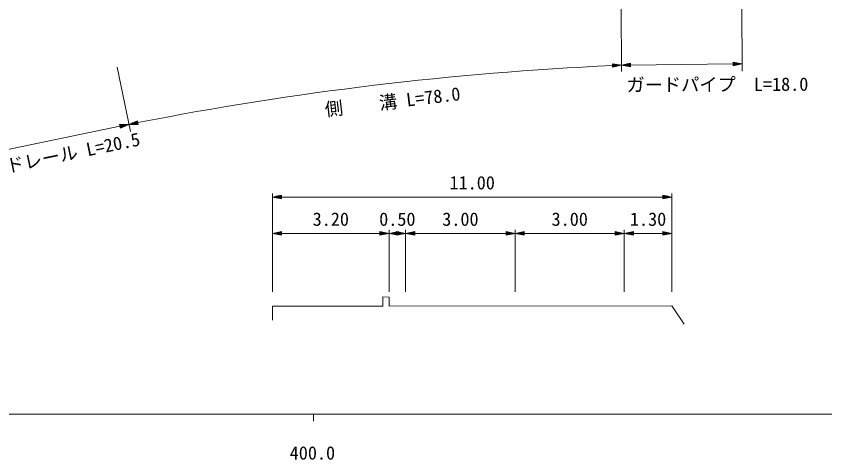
# Model space of a CAD drawing. Units: millimetres, scale not verified. Extents: x 40000 to 680000, y 20000 to 380000.
# Drawn here: x 427147 to 538242, y 198715 to 259619 of the extents above; entities that cross this region are included whole.
import ezdxf
from ezdxf.enums import TextEntityAlignment as Align

# ---------------------------------------------------------------- set-up
doc = ezdxf.new("R2010")
doc.units = ezdxf.units.MM
doc.header["$LTSCALE"] = 1000
for name, color, linetype, lineweight in [('M-BGD', 7, 'Continuous', 13), ('M-STR-HTXT', 7, 'Continuous', 13), ('M-TTL-BAND', 7, 'Continuous', 13)]:
    doc.layers.add(name, color=color, linetype=linetype, lineweight=lineweight)
doc.styles.add('ＭＳ ゴシック', font='')
doc.styles.get('ＭＳ ゴシック').set_extended_font_data('MS Gothic')

msp = doc.modelspace()

# ---------------------------------------------------------------- linework, layer by layer
at = {"layer": 'M-BGD'}
for p, q in [((462365, 221789), (462365, 235289)), ((462365, 234789), (463615, 235039)), ((462365, 234789), (463615, 234539)), ((462365, 234789), (463615, 234789)), ((463615, 234839), (462615, 234839)), ((463615, 234739), (462615, 234739)), ((462865, 234889), (463615, 234889)), ((462865, 234689), (463615, 234689)), ((463615, 234939), (463115, 234939)), ((463615, 234639), (463115, 234639)), ((463365, 234989), (463615, 234989)), ((463365, 234589), (463615, 234589)), ((463615, 234539), (463615, 235039)), ((463615, 234789), (478380, 234789)), ((478380, 234789), (480649, 234789)), ((480649, 234789), (495705, 234789)), ((495705, 234789), (510691, 234789)), ((510691, 234789), (515980, 234789)), ((517230, 234789), (515980, 235039)), ((515980, 235039), (515980, 234539)), ((516230, 234989), (515980, 234989)), ((515980, 234939), (516480, 234939)), ((516730, 234889), (515980, 234889)), ((515980, 234839), (516980, 234839)), ((517230, 234789), (515980, 234539)), ((517230, 234789), (515980, 234789)), ((515980, 234739), (516980, 234739)), ((516730, 234689), (515980, 234689)), ((515980, 234639), (516480, 234639)), ((516230, 234589), (515980, 234589)), ((517230, 221789), (517230, 235289)), ((462365, 229789), (463615, 230039)), ((463365, 229989), (463615, 229989)), ((463615, 229539), (463615, 230039)), ((478380, 229789), (477130, 230039)), ((477130, 230039), (477130, 229539)), ((477380, 229989), (477130, 229989)), ((478380, 221789), (478380, 230289)), ((478380, 229789), (479630, 230039)), ((479380, 229989), (479630, 229989)), ((480649, 229789), (479399, 230039)), ((479399, 230039), (479399, 229539)), ((479649, 229989), (479399, 229989)), ((479630, 229539), (479630, 230039)), ((480649, 221789), (480649, 230289)), ((480649, 229789), (481899, 230039)), ((481649, 229989), (481899, 229989)), ((481899, 229539), (481899, 230039)), ((495705, 229789), (494455, 230039)), ((494455, 230039), (494455, 229539)), ((494705, 229989), (494455, 229989)), ((495705, 221789), (495705, 230289)), ((495705, 229789), (496955, 230039)), ((496705, 229989), (496955, 229989)), ((496955, 229539), (496955, 230039)), ((510691, 229789), (509441, 230039)), ((509441, 230039), (509441, 229539)), ((509691, 229989), (509441, 229989)), ((510691, 221789), (510691, 230289)), ((510691, 229789), (511941, 230039)), ((511691, 229989), (511941, 229989)), ((511941, 229539), (511941, 230039)), ((517230, 229789), (515980, 230039)), ((515980, 230039), (515980, 229539)), ((516230, 229989), (515980, 229989)), ((462365, 229789), (463615, 229539)), ((462365, 229789), (463615, 229789)), ((463615, 229839), (462615, 229839)), ((463615, 229739), (462615, 229739)), ((462865, 229889), (463615, 229889)), ((462865, 229689), (463615, 229689)), ((463615, 229939), (463115, 229939)), ((463615, 229639), (463115, 229639)), ((463365, 229589), (463615, 229589)), ((463615, 229789), (477130, 229789)), ((477130, 229939), (477630, 229939)), ((477880, 229889), (477130, 229889)), ((477130, 229839), (478130, 229839)), ((478380, 229789), (477130, 229539)), ((478380, 229789), (477130, 229789)), ((477130, 229739), (478130, 229739)), ((477880, 229689), (477130, 229689)), ((477130, 229639), (477630, 229639)), ((477380, 229589), (477130, 229589)), ((478380, 229789), (479630, 229539)), ((478380, 229789), (479630, 229789)), ((479630, 229839), (478630, 229839)), ((479630, 229739), (478630, 229739)), ((478880, 229889), (479630, 229889)), ((478880, 229689), (479630, 229689)), ((479630, 229939), (479130, 229939)), ((479630, 229639), (479130, 229639)), ((479380, 229589), (479630, 229589)), ((479399, 229939), (479899, 229939)), ((480149, 229889), (479399, 229889)), ((479399, 229839), (480399, 229839)), ((480649, 229789), (479399, 229539)), ((480649, 229789), (479399, 229789)), ((479399, 229739), (480399, 229739)), ((480149, 229689), (479399, 229689)), ((479399, 229639), (479899, 229639)), ((479649, 229589), (479399, 229589)), ((480649, 229789), (481899, 229539)), ((480649, 229789), (481899, 229789)), ((481899, 229839), (480899, 229839)), ((481899, 229739), (480899, 229739)), ((481149, 229889), (481899, 229889)), ((481149, 229689), (481899, 229689)), ((481899, 229939), (481399, 229939)), ((481899, 229639), (481399, 229639)), ((481649, 229589), (481899, 229589)), ((481899, 229789), (494455, 229789)), ((494455, 229939), (494955, 229939)), ((495205, 229889), (494455, 229889)), ((494455, 229839), (495455, 229839)), ((495705, 229789), (494455, 229539)), ((495705, 229789), (494455, 229789)), ((494455, 229739), (495455, 229739)), ((495205, 229689), (494455, 229689)), ((494455, 229639), (494955, 229639)), ((494705, 229589), (494455, 229589)), ((495705, 229789), (496955, 229539)), ((495705, 229789), (496955, 229789)), ((496955, 229839), (495955, 229839)), ((496955, 229739), (495955, 229739)), ((496205, 229889), (496955, 229889)), ((496205, 229689), (496955, 229689)), ((496955, 229939), (496455, 229939)), ((496955, 229639), (496455, 229639)), ((496705, 229589), (496955, 229589)), ((496955, 229789), (509441, 229789)), ((509441, 229939), (509941, 229939)), ((510191, 229889), (509441, 229889)), ((509441, 229839), (510441, 229839)), ((510691, 229789), (509441, 229539)), ((510691, 229789), (509441, 229789)), ((509441, 229739), (510441, 229739)), ((510191, 229689), (509441, 229689)), ((509441, 229639), (509941, 229639)), ((509691, 229589), (509441, 229589)), ((510691, 229789), (511941, 229539)), ((510691, 229789), (511941, 229789)), ((511941, 229839), (510941, 229839)), ((511941, 229739), (510941, 229739)), ((511191, 229889), (511941, 229889)), ((511191, 229689), (511941, 229689)), ((511941, 229939), (511441, 229939)), ((511941, 229639), (511441, 229639)), ((511691, 229589), (511941, 229589)), ((511941, 229789), (515980, 229789)), ((515980, 229939), (516480, 229939)), ((516730, 229889), (515980, 229889)), ((515980, 229839), (516980, 229839)), ((517230, 229789), (515980, 229539)), ((517230, 229789), (515980, 229789)), ((515980, 229739), (516980, 229739)), ((516730, 229689), (515980, 229689)), ((515980, 229639), (516480, 229639)), ((516230, 229589), (515980, 229589))]:
    msp.add_line(p, q, dxfattribs=at)
msp.add_lwpolyline([(462365, 217872), (462365, 219789), (477528, 219789), (477528, 221068), (478380, 221063), (478380, 219798), (517230, 219860), (518934, 217339)], dxfattribs=at)
at = {"layer": 'M-STR-HTXT'}
for p, q in [((526851, 261089), (526890, 252089)), ((510275, 261017), (510314, 252017)), ((526886, 253089), (525633, 253325)), ((525633, 253325), (525639, 252825)), ((441013, 252600), (442835, 243786)), ((510310, 252902), (509051, 253098)), ((509051, 253098), (509072, 252599)), ((509303, 253059), (509053, 253048)), ((509055, 252998), (509554, 253020)), ((509806, 252981), (509057, 252948)), ((509059, 252898), (510058, 252942)), ((510310, 252902), (509061, 252848)), ((509064, 252799), (510063, 252842)), ((509815, 252781), (509066, 252749)), ((509068, 252699), (509567, 252720)), ((509320, 252659), (509070, 252649)), ((510310, 252902), (509072, 252599)), ((510310, 252902), (511557, 253166)), ((510310, 252902), (511560, 252916)), ((510310, 252902), (511563, 252666)), ((511560, 252966), (510560, 252955)), ((511561, 252866), (510561, 252855)), ((510809, 253008), (511559, 253016)), ((510811, 252808), (511561, 252816)), ((511558, 253066), (511059, 253061)), ((511562, 252766), (511062, 252761)), ((511308, 253114), (511558, 253116)), ((511312, 252714), (511562, 252716)), ((511563, 252666), (511557, 253166)), ((511560, 252916), (525636, 253075)), ((525884, 253277), (525634, 253275)), ((525634, 253225), (526134, 253230)), ((526385, 253183), (525635, 253175)), ((525635, 253125), (526635, 253136)), ((526886, 253089), (525636, 253075)), ((525636, 253025), (526636, 253036)), ((526387, 252983), (525637, 252975)), ((525638, 252925), (526138, 252930)), ((525888, 252877), (525638, 252875)), ((526886, 253089), (525639, 252825)), ((422688, 240641), (441408, 244512)), ((442633, 244765), (441358, 244757)), ((441358, 244757), (441459, 244268)), ((441613, 244759), (441368, 244708)), ((441378, 244659), (441868, 244761)), ((442123, 244762), (441388, 244610)), ((441398, 244561), (442378, 244764)), ((442633, 244765), (441408, 244512)), ((441419, 244463), (442398, 244666)), ((442163, 244566), (441429, 244414)), ((441439, 244365), (441928, 244467)), ((442633, 244765), (441459, 244268)), ((442633, 244765), (443810, 245254)), ((442633, 244765), (443859, 245009)), ((442633, 244765), (443907, 244764)), ((443849, 245058), (442868, 244863)), ((443868, 244960), (442888, 244765)), ((443103, 244961), (443839, 245107)), ((443142, 244765), (443878, 244911)), ((443829, 245156), (443339, 245059)), ((443888, 244862), (443397, 244765)), ((443574, 245157), (443820, 245205)), ((443652, 244764), (443898, 244813)), ((443907, 244764), (443810, 245254)), ((441694, 244367), (441449, 244317))]:
    msp.add_line(p, q, dxfattribs=at)
msp.add_arc((529515, -192353), 445669, 92.63045, 101.08101, dxfattribs=at)
at = {"layer": 'M-TTL-BAND'}
for p, q in [((40000, 205000), (579000, 205000)), ((468000, 205000), (468000, 204000))]:
    msp.add_line(p, q, dxfattribs=at)

# ---------------------------------------------------------------- texts
at = {"layer": 'M-BGD', "style": 'ＭＳ ゴシック'}
for s, p in [('11.00', (489797, 235289)), ('3.20', (470372, 230289)), ('0.50', (479514, 230289)), ('3.00', (488177, 230289)), ('3.00', (503198, 230289)), ('1.30', (513960, 230289))]:
    msp.add_text(s, height=1833, dxfattribs=at).set_placement(p, align=Align.BOTTOM_CENTER)
at = {"layer": 'M-STR-HTXT', "style": 'ＭＳ ゴシック'}
for s, rotation, p in [('ガードパイプ  L=18.0', 0.248, (523493, 248779)), ('側\u3000\u3000溝 L=78.0', 6.768, (479034, 246443)), ('ガードレール L=20.5', 11.683, (432798, 238954))]:
    msp.add_text(s, height=1833, rotation=rotation, dxfattribs=at).set_placement(p, align=Align.BOTTOM_CENTER)
at = {"layer": 'M-TTL-BAND', "style": 'ＭＳ ゴシック'}
msp.add_text('400.0', height=1833, dxfattribs=at).set_placement((467844, 198195), align=Align.BOTTOM_CENTER)

doc.saveas('drawing.dxf')
